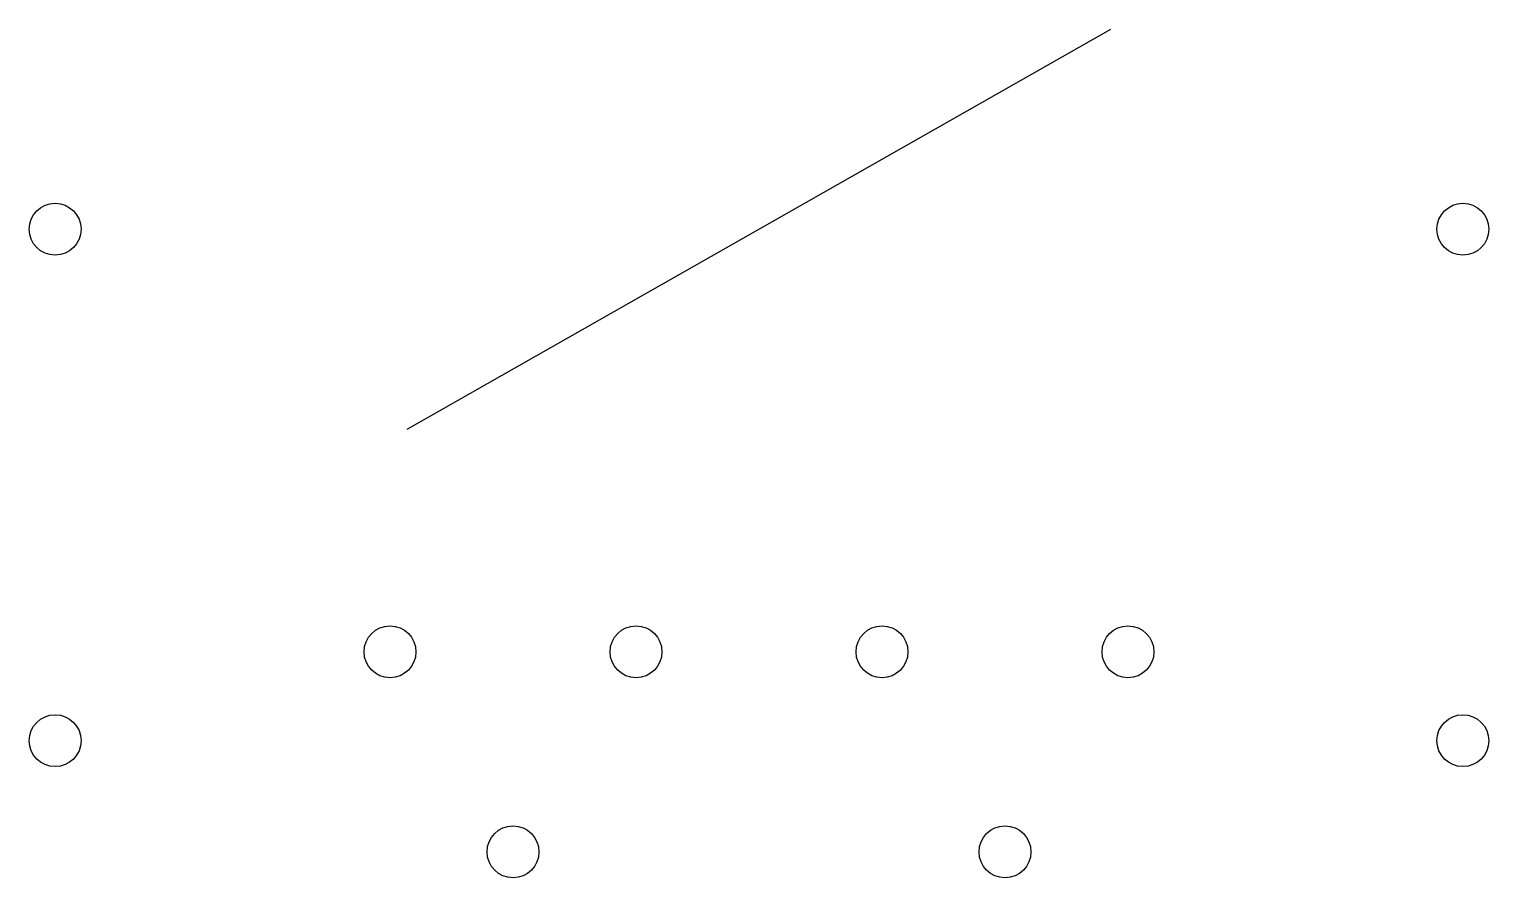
# Model space of a CAD drawing. Header units: inches. Extents: x 164 to 827, y 152 to 712.
# Drawn here: x 163.8 to 360.8, y 189.6 to 304.2 of the extents above.
import ezdxf

# ---------------------------------------------------------------- set-up
doc = ezdxf.new("R2010")
doc.units = ezdxf.units.IN
doc.header["$MEASUREMENT"] = 0
doc.layers.add('Connecteurs', color=6, linetype='Continuous')

msp = doc.modelspace()

# ---------------------------------------------------------------- linework, layer by layer
at = {"layer": 'Connecteurs', "color": 6, "elevation": 406.76}
msp.add_lwpolyline([(214.77, 250.16), (309.77, 304.16)], dxfattribs=at)
at = {"layer": 'Connecteurs', "color": 6}
for centre in [(167.27, 277.16, 408.31), (357.27, 277.16, 408.31), (212.47, 220.13, 410.01), (245.67, 220.13, 410.01), (278.87, 220.13, 410.01), (312.07, 220.13, 410.01), (167.27, 208.13, 408.31), (357.27, 208.13, 408.31), (229.07, 193.13, 408.31), (295.47, 193.13, 408.31)]:
    msp.add_circle(centre, 3.5, dxfattribs=at)

doc.saveas('drawing.dxf')
